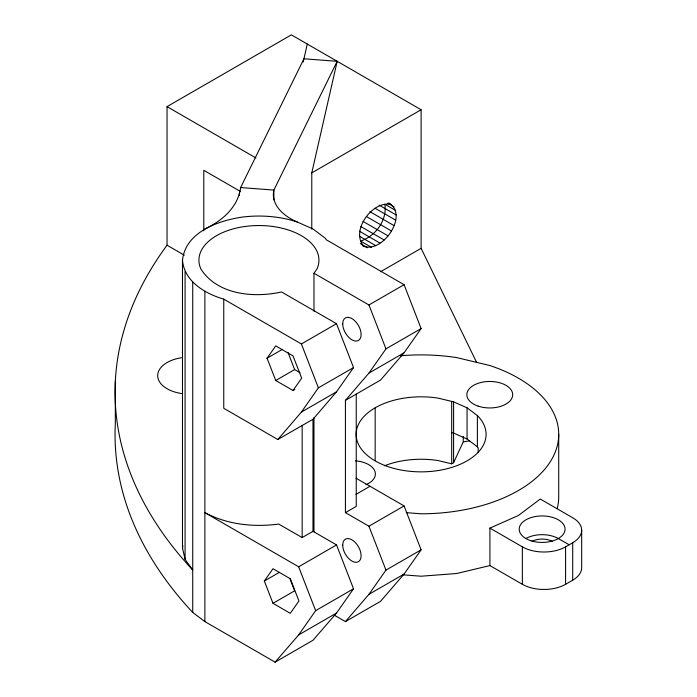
<?xml version="1.0" encoding="UTF-8"?>
<svg xmlns="http://www.w3.org/2000/svg" width="697" height="697" viewBox="0 0 697 697"><rect width="100%" height="100%" fill="white"/><g stroke="black" fill="none" stroke-linecap="round" stroke-linejoin="round"><path stroke-width="1.05" d="M115.327 381.285L115.327 423.732A649.473 374.969 0 0 0 192.729 612.463L204.874 621.602L275.106 662.15L298.664 634.906L315.645 610.65L298.664 566.792L204.874 512.644C227.388 524.667 253.682 527.368 278.722 524.066L302.167 537.561L302.167 425.475L312.97 419.315L336.503 391.81L353.536 367.589L336.503 323.696L281.536 291.965C253.978 298.124 217.63 294.936 200.963 269.155A60.012 34.65 0 0 1 258.935 225.54A60.012 34.65 0 0 1 316.9 269.155L313.972 273.233L313.972 311.254M334.325 615.198L345.424 621.602L368.94 594.332L385.972 570.102L368.94 526.218L345.424 512.644L345.424 400.357L368.94 373.087L385.972 348.857L421.11 328.575L404.077 284.69L326.362 239.812L325.142 238.113L312.988 228.973L297.157 221.96A76.452 44.138 0 0 0 239.149 217.551C215.748 221.733 185.428 232.955 182.483 260.181L182.483 547.947L185.088 559.369L192.729 570.015A649.473 374.969 0 0 1 167.036 245.205L167.036 106.632L291.363 34.85L421.11 109.751L421.11 248.332L476.687 362.518M362.362 245.658C381.503 255.372 409.714 214.929 388.726 202.914M204.874 228.973C221.855 221.132 238.156 207.183 240.622 187.554L303.944 58.783L337.191 61.31L311.777 172.873L311.777 229.174M182.483 547.947L182.954 545.873M303.221 61.955L307.299 44.05M384.517 465.762A64.987 37.516 0 0 1 437.925 460.525L451.691 463.819L453.581 462.721L463.27 441.837L463.27 436.453M337.191 61.31L273.869 190.081L273.869 199.847M182.483 260.181C184.208 281.449 205.249 293.751 223.754 299.135L223.754 408.294L277.833 439.511L301.4 412.084L318.381 387.828L353.536 367.589M275.106 662.15L312.979 640.282L336.538 613.038L353.518 588.791L336.538 544.923L312.979 531.323L302.167 537.561M267.073 358.206L275.724 345.904L293.019 355.888L301.67 378.183L293.019 390.486L275.724 380.501L267.073 358.206L282.39 349.363M345.424 400.357L380.562 380.074L404.077 352.795L421.11 328.575M264.337 581.028L272.989 568.726L290.283 578.71L298.935 601.006L290.283 613.308L272.989 603.323L264.337 581.028L279.401 572.333M345.424 621.602L380.562 601.319L404.077 574.049L421.11 549.82L404.077 505.935L356.089 478.22M311.777 172.873L421.11 109.751M380.579 271.725L421.11 248.332M223.754 299.135L301.4 343.969L336.503 323.696M313.972 273.233L368.94 304.972L404.077 284.69M275.724 380.501L294.639 369.576L300.102 372.729M293.019 390.486L294.822 389.44M301.4 412.084L336.503 391.81M368.94 373.087L404.077 352.795M277.833 439.511L302.167 425.475M355.984 494.373L370.02 486.271M345.424 512.644L356.237 506.397L356.237 394.119M298.664 566.792L336.538 544.923M368.94 526.218L404.077 505.935M272.989 603.323L294.639 590.821L289.926 578.658M315.645 610.65L353.518 588.791M385.972 570.102L421.11 549.82M298.664 634.906L336.538 613.038M368.94 594.332L404.077 574.049M489.913 528.117L522.349 546.84A30.581 17.652 0 0 0 565.589 546.84L572.716 542.728A30.581 17.652 0 0 0 572.716 517.758L540.28 499.035L518.411 515.492L489.913 528.117L489.913 565.572L522.349 584.295A30.581 17.652 0 0 0 565.589 584.295L572.716 580.183A30.581 17.652 0 0 0 581.673 567.698L581.673 530.243M489.913 565.572L456.727 573.509L421.11 576.21L403.032 574.842M463.27 441.837L469.656 440.844M240.622 187.554L273.869 190.081A59.297 34.231 0 0 0 297.157 221.96M406.22 512.661L421.11 513.794A137.614 79.449 0 0 0 554.028 454.906A137.614 79.449 0 0 0 489.913 365.542L456.727 357.605A137.614 79.449 0 0 0 400.427 355.792M453.599 401.855L437.925 398.1A64.987 37.516 0 0 0 356.123 434.344A64.987 37.516 0 0 0 437.925 470.58A64.987 37.516 0 0 0 477.384 415.586L467.06 407.815L453.599 401.855L453.599 433.064L467.06 439.023L477.384 446.794L478.177 447.901L478.177 452.205M451.691 432.602L453.599 433.064M391.426 204.482C372.459 200.083 349.746 231.273 364.165 246.703M387.698 203.228L394.005 206.87M395.626 210.45L384.814 204.212C387.436 220.269 375.552 236.039 360.628 241.11L371.44 247.348M379.133 205.136L396.175 214.981M375.021 208.246L395.626 220.147M369.837 211.644L394.005 225.593M366.369 216.497L391.426 230.96M167.036 106.632L255.938 157.958M363.015 221.411L388.072 235.874M360.88 226.569L384.16 240.003M359.356 231.169L379.961 243.07M359.478 236.239L375.631 245.562M360.314 243.575L367.528 247.74M240.334 191.405L203.794 170.303L203.794 230.785M167.036 245.205L184.33 255.198M569.153 544.784L558.341 538.546A22.931 13.243 0 0 0 525.904 538.546M368.94 304.972L385.972 348.857M301.4 343.969L318.381 387.828M287.957 352.351L294.639 369.576M572.716 542.728L572.716 580.183M565.589 546.84L565.589 584.295M558.715 434.344L558.715 496.761A137.614 79.449 0 0 1 557.295 508.174M522.349 546.84L522.349 584.295M477.384 415.586L477.384 446.794M467.06 407.815L467.06 439.023M453.581 432.593L453.581 462.721M451.691 401.394L451.691 463.819M375.16 407.815L375.16 460.551M313.972 417.703L313.972 531.759M312.97 419.315L312.979 531.323M267.343 357.822L267.343 358.903M239.35 193.139L239.35 195.308M204.874 291.398L204.874 621.602M192.729 282.25L192.729 612.463M185.088 271.612L185.088 559.369M181.49 393.544A32.106 18.54 0 0 1 157.688 375.631A32.106 18.54 0 0 1 181.49 357.727M355.444 460.848A22.931 13.243 0 0 1 374.681 470.719A22.931 13.243 0 0 1 365.934 484.694M532.038 541.273A15.29 8.826 0 0 1 552.207 541.273M478.203 406.142A22.931 13.243 0 0 0 512.696 394.772A22.931 13.243 0 0 0 478.386 383.211A22.931 13.243 0 0 0 478.203 406.142M342.724 323.896A12.999 7.501 60 0 0 356.507 341.042A12.999 7.501 60 0 0 356.507 322.659A12.999 7.501 60 0 0 342.724 323.896M342.724 545.141A12.999 7.501 60 0 0 356.507 562.287A12.999 7.501 60 0 0 356.507 543.904A12.999 7.501 60 0 0 342.724 545.141M530.661 540.645A22.931 13.243 0 0 0 565.058 529.18A22.931 13.243 0 0 0 530.661 517.714A22.931 13.243 0 0 0 530.661 540.645"/></g></svg>
